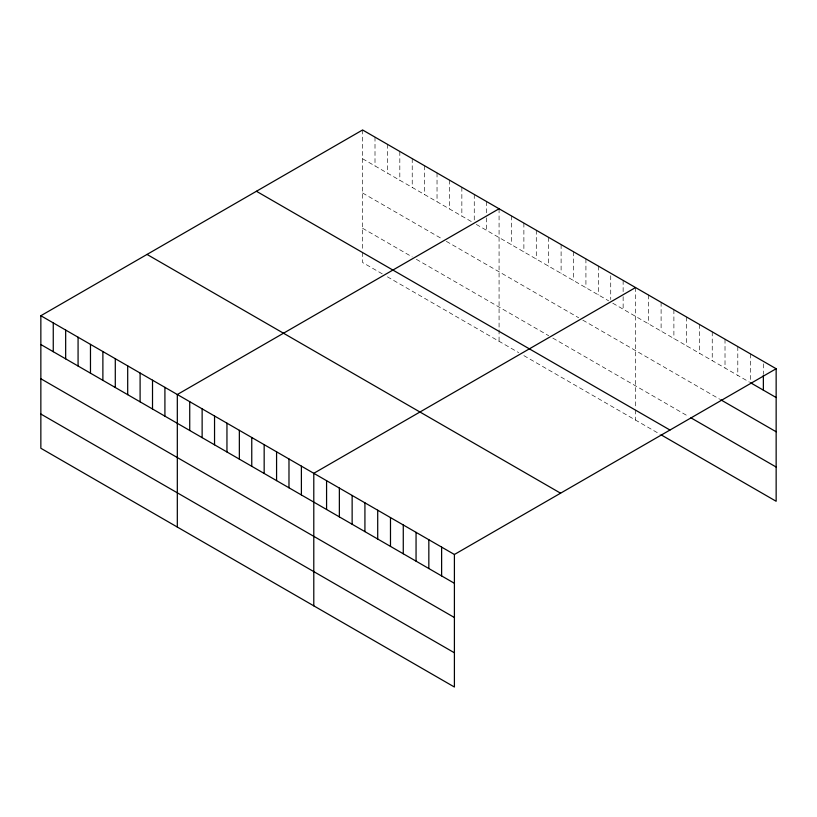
<?xml version="1.0" encoding="UTF-8"?>
<svg xmlns="http://www.w3.org/2000/svg" width="817" height="817" viewBox="0 0 817 817"><rect width="100%" height="100%" fill="white"/><g stroke="black" fill="none" stroke-linecap="round" stroke-linejoin="round"><path stroke-width="0.61" stroke-dasharray="4.08 3.06" d="M362.595 129.974L362.595 251.095M362.595 158.774L473.227 222.643M476.321 224.43L608.665 300.83M612.801 303.219L749.516 382.162M362.595 193.006L442.211 238.962M446.348 241.352L578.681 317.762M582.817 320.141L719.695 399.176M362.595 228.28L412.228 256.926M416.364 259.316L548.697 335.716M552.833 338.105L688.802 416.609M382.244 273.848L362.595 262.512L362.595 252.361M387.411 276.83L518.713 352.638M523.881 355.63L660.044 434.236M763.364 363.851L763.364 373.869M750.588 353.975L750.588 381.519M737.802 346.592L737.802 375.391M725.016 339.208L725.016 368.018M712.24 331.835L712.24 360.634M699.454 324.451L699.454 353.25M686.668 317.067L686.668 345.877M673.892 309.694L673.892 338.493M661.106 302.31L661.106 331.11M648.33 294.937L648.33 323.736M635.544 287.553L635.544 407.407M635.544 409.95L635.544 420.091M623.136 280.394L623.136 291.659M623.136 296.673L623.136 309.194M610.728 275.727L610.728 299.522M598.32 266.066L598.32 294.866M585.922 258.897L585.922 287.707M573.514 251.738L573.514 280.537M561.105 244.579L561.105 273.378M548.697 237.41L548.697 266.209M536.289 230.251L536.289 259.05M523.881 223.082L523.881 251.891M511.473 215.923L511.473 244.722M499.075 208.764L499.075 328.618M499.075 329.884L499.075 341.302M486.666 201.595L486.666 212.869M486.666 217.873L486.666 230.404M474.258 194.436L474.258 221.989M461.85 187.277L461.85 216.076M449.442 180.108L449.442 208.907M437.034 172.949L437.034 201.748M424.636 165.78L424.636 194.589M412.228 158.621L412.228 187.42M399.819 151.462L399.819 180.261M387.411 144.292L387.411 173.092M375.003 137.133L375.003 165.933"/><path stroke-width="1.23" d="M40.85 315.73L454.405 554.488L454.405 687.026L40.85 448.267L40.85 315.73L362.595 129.974L776.15 368.733L776.15 501.27L661.106 434.848M499.075 208.764L177.32 394.519L177.32 527.057M635.544 287.553L313.789 473.309L313.789 605.846M454.405 554.488L776.15 368.733M750.588 382.775L776.15 397.532M720.757 399.789L776.15 431.764M690.937 417.834L776.15 467.038M256.426 191.27L669.971 430.028M147.029 254.434L560.574 493.192M40.85 344.529L454.405 583.297M40.85 378.761L454.405 617.529M40.85 414.035L454.405 652.793M763.364 375.126L763.364 390.148M441.619 547.114L441.619 575.914M428.833 539.731L428.833 568.53M416.057 532.347L416.057 561.156M403.271 524.974L403.271 553.773M390.485 517.59L390.485 546.389M377.709 510.216L377.709 539.016M364.923 502.833L364.923 531.632M352.137 495.449L352.137 524.248M339.361 488.076L339.361 516.875M326.575 480.692L326.575 509.491M301.391 466.15L301.391 494.949M288.983 458.991L288.983 487.79M276.575 451.821L276.575 480.621M264.167 444.662L264.167 473.462M251.759 437.493L251.759 466.303M239.35 430.334L239.35 459.134M226.952 423.175L226.952 451.975M214.544 416.006L214.544 444.816M202.136 408.847L202.136 437.646M189.728 401.688L189.728 430.488M164.911 387.36L164.911 416.159M152.513 380.191L152.513 409M140.105 373.032L140.105 401.831M127.697 365.873L127.697 394.672M115.289 358.704L115.289 387.513M102.881 351.545L102.881 380.344M90.473 344.386L90.473 373.185M78.075 337.217L78.075 366.016M65.666 330.058L65.666 358.857M53.258 322.889L53.258 351.698"/></g></svg>
